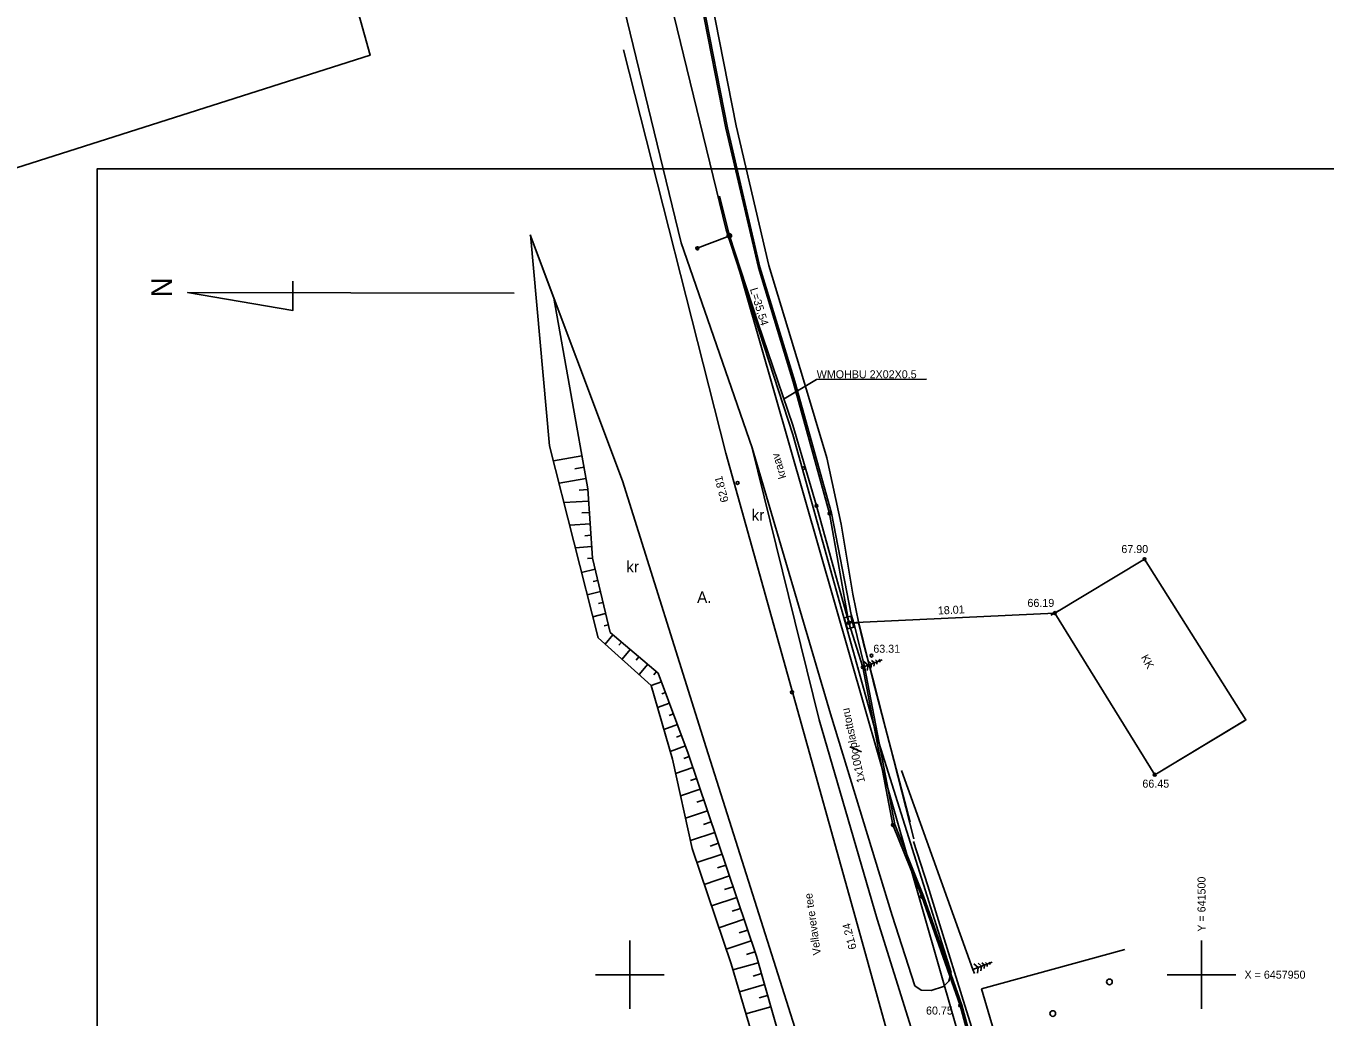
# Model space of a CAD drawing. Extents: x 640470 to 641717, y 6457253 to 6458105.
# Drawn here: x 641397.2 to 641510.8, y 6457946.3 to 6458033 of the extents above; entities that cross this region are included whole.
import ezdxf

# ---------------------------------------------------------------- set-up
doc = ezdxf.new("R2010")
doc.units = 0
for name, color, linetype in [('Level 1', 7, 'Continuous'), ('Level 16', 7, 'Continuous'), ('Level 17', 7, 'Continuous'), ('Level 21', 7, 'Continuous'), ('Level 26', 7, 'Continuous'), ('Level 30', 7, 'Continuous'), ('Level 40', 7, 'Continuous'), ('Level 41', 7, 'Continuous'), ('Level 42', 7, 'Continuous'), ('Level 43', 7, 'Continuous'), ('Level 44', 7, 'Continuous'), ('Level 59', 7, 'Continuous'), ('Level 61', 7, 'Continuous'), ('Level 62', 7, 'Continuous'), ('Level 63', 7, 'Continuous')]:
    doc.layers.add(name, color=color, linetype=linetype)

msp = doc.modelspace()

# ---------------------------------------------------------------- linework, layer by layer
at = {"layer": 'Level 1'}
for points in [[(641495.02, 6457986.35), (641503.88, 6457972.28), (641495.91, 6457967.49), (641487.16, 6457981.63), (641495.02, 6457986.35)], [(641503.77, 6457972.21), (641495.91, 6457967.49)]]:
    msp.add_lwpolyline(points, dxfattribs=at)
at = {"layer": 'Level 16'}
for points in [[(641458.71, 6458014.62), (641457.86, 6458018.09)], [(641458.52, 6458014.55), (641455.91, 6458013.54)], [(641483.6, 6457927.85), (641458.71, 6458014.62)]]:
    msp.add_lwpolyline(points, dxfattribs=at)
for centre, radius in [((641458.71, 6458014.62), 0.2), ((641455.9116, 6458013.5388), 0.1361), ((641455.9116, 6458013.5388), 0.1207), ((641455.9116, 6458013.5388), 0.1039), ((641455.9116, 6458013.5388), 0.0901), ((641455.9116, 6458013.5388), 0.0749), ((641455.9116, 6458013.5388), 0.0613), ((641455.9116, 6458013.5388), 0.0497), ((641455.9116, 6458013.5388), 0.0348), ((641455.9116, 6458013.5388), 0.0235), ((641455.9116, 6458013.5388), 0.0132), ((641455.9116, 6458013.5388), 0.00782)]:
    msp.add_circle(centre, radius, dxfattribs=at)
at = {"layer": 'Level 17'}
for points in [[(641458.41, 6458024.06), (641456.22, 6458035.19)], [(641458.56, 6458024.09), (641456.37, 6458035.22)], [(641461.25, 6458011.85), (641458.41, 6458024.06)], [(641461.39, 6458011.89), (641458.56, 6458024.09)], [(641458.71, 6458014.62), (641458.71, 6458014.62)], [(641458.71, 6458014.62), (641461.2, 6458007.06), (641464.25, 6457998.06), (641466.33, 6457991.02), (641469.16, 6457980.79)], [(641464.29, 6458001.85), (641461.25, 6458011.85)], [(641464.43, 6458001.89), (641461.39, 6458011.89)], [(641467.48, 6457990.34), (641464.29, 6458001.85)], [(641467.63, 6457990.37), (641464.43, 6458001.89)], [(641469.16, 6457980.79), (641467.48, 6457990.34)], [(641469.37, 6457981.5), (641467.63, 6457990.37)], [(641469.59, 6457980.76), (641469.37, 6457981.5)], [(641470.38, 6457976.91), (641469.16, 6457980.79)], [(641470.53, 6457976.95), (641469.56, 6457980.88)], [(641473.02, 6457963.1), (641470.38, 6457976.91)], [(641473.17, 6457963.14), (641470.53, 6457976.95)], [(641475.54, 6457956.83), (641473.02, 6457963.1)], [(641475.68, 6457956.88), (641473.17, 6457963.14)], [(641478.9, 6457947.3), (641475.54, 6457956.83)], [(641479.04, 6457947.34), (641475.68, 6457956.88)], [(641482.68, 6457933.79), (641479.04, 6457947.34)], [(641482.53, 6457933.75), (641478.9, 6457947.3)]]:
    msp.add_lwpolyline(points, dxfattribs=at)
at = {"layer": 'Level 21'}
for points in [[(641459.31, 6458024.25), (641457.12, 6458035.38)], [(641462.16, 6458012.03), (641459.31, 6458024.25)], [(641465.2, 6458002.03), (641462.16, 6458012.03)], [(641467.23, 6457995.22), (641465.2, 6458002.03)], [(641468.48, 6457989.42), (641467.23, 6457995.22)], [(641469.5, 6457983.27), (641468.48, 6457989.42)], [(641470.02, 6457980.73), (641469.5, 6457983.27)], [(641470.41, 6457979.1), (641470.01, 6457980.78)], [(641471.36, 6457975.48), (641470.41, 6457979.1)], [(641474.84, 6457961.89), (641471.36, 6457975.48)], [(641476.06, 6457957.78), (641474.82, 6457961.65)], [(641477.11, 6457954.36), (641476.06, 6457957.78)], [(641479.3, 6457947.31), (641477.11, 6457954.36)], [(641480.79, 6457942.56), (641479.3, 6457947.31)]]:
    msp.add_lwpolyline(points, dxfattribs=at)
at = {"layer": 'Level 26'}
msp.add_lwpolyline([(641469.33, 6457981.37), (641469.6, 6457980.41), (641469.03, 6457980.25), (641468.76, 6457981.21)], close=True, dxfattribs=at)
for points in [[(641469.42, 6457980.77), (641470.03, 6457980.79), (641471.3, 6457975.66)], [(641471.3, 6457975.66), (641474.51, 6457963.35)]]:
    msp.add_lwpolyline(points, dxfattribs=at)
for centre in [(641469.1262, 6457981.0026), (641469.2338, 6457980.6174)]:
    msp.add_circle(centre, 0.03, dxfattribs=at)
at = {"layer": 'Level 30'}
for points in [[(641449.46, 6458030.91), (641458.41, 6457995.63), (641469.88, 6457954.45), (641475.37, 6457934.69), (641487.23, 6457891.64), (641492.92, 6457871.94), (641503.36, 6457834.7), (641509.27, 6457812.05), (641511.99, 6457799.08), (641519.41, 6457762.34), (641522.04, 6457747.09)], [(641571.26, 6457550.12), (641562.86, 6457564.52), (641553.74, 6457581.01), (641546.63, 6457596.9), (641541.01, 6457612.79), (641535.45, 6457630.76), (641531.65, 6457647.26), (641528.49, 6457663.74), (641525.3, 6457682.08), (641520.35, 6457716.22), (641517.65, 6457734.11), (641511.35, 6457773.17), (641504.96, 6457804.36), (641497.37, 6457833.29), (641487.3, 6457869.99), (641475.16, 6457911.81), (641468.32, 6457933.12), (641456.69, 6457969.87), (641449.37, 6457993.21), (641441.28, 6458014.73)], [(641513.49, 6457852.49), (641507.31, 6457843.33), (641506.38, 6457842.7), (641506.38, 6457842.7), (641504.09, 6457841.8), (641503.24, 6457841.82), (641502.55, 6457842.54), (641500.05, 6457852.54), (641495.04, 6457872.36), (641489.39, 6457892.26), (641477.74, 6457935.39), (641471.63, 6457954.85), (641466.56, 6457972.29), (641460.67, 6457996.16)]]:
    msp.add_lwpolyline(points, dxfattribs=at)
at = {"layer": 'Level 40'}
msp.add_lwpolyline([(641184.4, 6457494.56), (641157.5, 6457555.14), (641113.04, 6457654.07), (641345.72, 6457712.34), (641363.7, 6457716.53), (641439.52, 6457734.42), (641464.25, 6457781.15), (641493.46, 6457821.79), (641468.45, 6457913.19), (641462.78, 6457910.93), (641429.33, 6457890.04), (641329.85, 6457834.24), (641291.34, 6457901.04), (641355.96, 6457921.05), (641331.23, 6457942.37), (641295.62, 6457988.47), (641427.31, 6458030.43), (641412.9, 6458082.12), (641328.41, 6458104.62), (641335.41, 6458081.97), (641229.5, 6458001.12), (641194.46, 6458098.35), (641044.29, 6458066.83)], dxfattribs=at)
at = {"layer": 'Level 41'}
for points in [[(641441.32, 6458014.72), (641442.99, 6457996.26)], [(641442.99, 6457996.26), (641447.24, 6457979.46)], [(641447.24, 6457979.46), (641451.88, 6457975.3)], [(641451.88, 6457975.3), (641453.74, 6457968.84)], [(641453.74, 6457968.84), (641455.46, 6457961.05)], [(641455.46, 6457961.05), (641458.87, 6457950.94)], [(641493.29, 6457952.21), (641480.77, 6457948.77)], [(641493.29, 6457952.21), (641480.77, 6457948.77)], [(641458.87, 6457950.94), (641461.5, 6457942.08)], [(641480.77, 6457948.77), (641483.99, 6457937.77)], [(641480.77, 6457948.77), (641483.99, 6457937.77)]]:
    msp.add_lwpolyline(points, dxfattribs=at)
for centre in [(641491.95, 6457949.37), (641491.95, 6457949.37), (641486.99, 6457946.6), (641486.99, 6457946.6)]:
    msp.add_circle(centre, 0.25, dxfattribs=at)
at = {"layer": 'Level 42'}
for points in [[(641443.37, 6458009.19), (641441.28, 6458014.73)], [(641443.37, 6458009.19), (641441.28, 6458014.73)], [(641446.33, 6457992.51), (641443.37, 6458009.19)], [(641446.33, 6457992.51), (641443.37, 6458009.19)], [(641445.82, 6457995.38), (641443.32, 6457994.94)], [(641445.82, 6457995.38), (641443.32, 6457994.94)], [(641446, 6457994.4), (641445.19, 6457994.25)], [(641446, 6457994.4), (641445.19, 6457994.25)], [(641446.17, 6457993.41), (641443.82, 6457993)], [(641446.17, 6457993.41), (641443.82, 6457993)], [(641446.34, 6457992.43), (641445.59, 6457992.37)], [(641446.34, 6457992.43), (641445.59, 6457992.37)], [(641446.74, 6457986.42), (641446.33, 6457992.51)], [(641446.74, 6457986.42), (641446.33, 6457992.51)], [(641446.4, 6457991.43), (641444.25, 6457991.29)], [(641446.4, 6457991.43), (641444.25, 6457991.29)], [(641446.54, 6457989.43), (641444.75, 6457989.31)], [(641446.54, 6457989.43), (641444.75, 6457989.31)], [(641446.47, 6457990.43), (641445.81, 6457990.39)], [(641446.47, 6457990.43), (641445.81, 6457990.39)], [(641446.6, 6457988.44), (641446.07, 6457988.4)], [(641446.6, 6457988.44), (641446.07, 6457988.4)], [(641446.67, 6457987.44), (641445.25, 6457987.35)], [(641446.67, 6457987.44), (641445.25, 6457987.35)], [(641446.74, 6457986.44), (641446.3, 6457986.41)], [(641446.74, 6457986.44), (641446.3, 6457986.41)], [(641448.28, 6457979.93), (641446.74, 6457986.42)], [(641448.28, 6457979.93), (641446.74, 6457986.42)], [(641446.97, 6457985.47), (641445.79, 6457985.19)], [(641446.97, 6457985.47), (641445.79, 6457985.19)], [(641447.2, 6457984.49), (641446.81, 6457984.4)], [(641447.2, 6457984.49), (641446.81, 6457984.4)], [(641447.43, 6457983.52), (641446.28, 6457983.24)], [(641447.43, 6457983.52), (641446.28, 6457983.24)], [(641447.66, 6457982.55), (641447.28, 6457982.46)], [(641447.66, 6457982.55), (641447.28, 6457982.46)], [(641447.89, 6457981.58), (641446.77, 6457981.31)], [(641447.89, 6457981.58), (641446.77, 6457981.31)], [(641448.12, 6457980.6), (641447.76, 6457980.52)], [(641448.12, 6457980.6), (641447.76, 6457980.52)], [(641448.52, 6457979.73), (641447.84, 6457978.92)], [(641448.52, 6457979.73), (641447.84, 6457978.92)], [(641452.49, 6457976.38), (641448.28, 6457979.93)], [(641452.49, 6457976.38), (641448.28, 6457979.93)], [(641449.28, 6457979.09), (641449.05, 6457978.81)], [(641449.28, 6457979.09), (641449.05, 6457978.81)], [(641450.05, 6457978.44), (641449.33, 6457977.59)], [(641450.05, 6457978.44), (641449.33, 6457977.59)], [(641450.81, 6457977.8), (641450.57, 6457977.51)], [(641450.81, 6457977.8), (641450.57, 6457977.51)], [(641451.57, 6457977.15), (641450.82, 6457976.25)], [(641451.57, 6457977.15), (641450.82, 6457976.25)], [(641452.34, 6457976.51), (641452.11, 6457976.24)], [(641452.34, 6457976.51), (641452.11, 6457976.24)], [(641455.12, 6457969.34), (641452.49, 6457976.38)], [(641455.12, 6457969.34), (641452.49, 6457976.38)], [(641452.77, 6457975.63), (641451.88, 6457975.29)], [(641452.77, 6457975.63), (641451.88, 6457975.29)], [(641453.12, 6457974.69), (641452.8, 6457974.57)], [(641453.12, 6457974.69), (641452.8, 6457974.57)], [(641453.47, 6457973.76), (641452.44, 6457973.37)], [(641453.47, 6457973.76), (641452.44, 6457973.37)], [(641453.82, 6457972.82), (641453.45, 6457972.68)], [(641453.82, 6457972.82), (641453.45, 6457972.68)], [(641454.17, 6457971.88), (641452.99, 6457971.44)], [(641454.17, 6457971.88), (641452.99, 6457971.44)], [(641454.52, 6457970.94), (641454.1, 6457970.79)], [(641454.52, 6457970.94), (641454.1, 6457970.79)], [(641454.87, 6457970.01), (641453.55, 6457969.51)], [(641454.87, 6457970.01), (641453.55, 6457969.51)], [(641455.21, 6457969.07), (641454.73, 6457968.91)], [(641455.21, 6457969.07), (641454.73, 6457968.91)], [(641461.08, 6457951.63), (641455.12, 6457969.34)], [(641461.08, 6457951.63), (641455.12, 6457969.34)], [(641455.53, 6457968.12), (641454.01, 6457967.61)], [(641455.53, 6457968.12), (641454.01, 6457967.61)], [(641455.85, 6457967.17), (641455.31, 6457966.99)], [(641455.85, 6457967.17), (641455.31, 6457966.99)], [(641456.17, 6457966.22), (641454.44, 6457965.65)], [(641456.17, 6457966.22), (641454.44, 6457965.65)], [(641456.49, 6457965.28), (641455.88, 6457965.08)], [(641456.49, 6457965.28), (641455.88, 6457965.08)], [(641456.81, 6457964.33), (641454.88, 6457963.68)], [(641456.81, 6457964.33), (641454.88, 6457963.68)], [(641457.13, 6457963.38), (641456.45, 6457963.15)], [(641457.13, 6457963.38), (641456.45, 6457963.15)], [(641457.44, 6457962.43), (641455.31, 6457961.73)], [(641457.44, 6457962.43), (641455.31, 6457961.73)], [(641457.76, 6457961.49), (641457.04, 6457961.24)], [(641457.76, 6457961.49), (641457.04, 6457961.24)], [(641458.08, 6457960.54), (641455.88, 6457959.8)], [(641458.08, 6457960.54), (641455.88, 6457959.8)], [(641458.4, 6457959.59), (641457.67, 6457959.34)], [(641458.4, 6457959.59), (641457.67, 6457959.34)], [(641458.72, 6457958.64), (641456.52, 6457957.9)], [(641458.72, 6457958.64), (641456.52, 6457957.9)], [(641459.04, 6457957.69), (641458.3, 6457957.45)], [(641459.04, 6457957.69), (641458.3, 6457957.45)], [(641459.36, 6457956.75), (641457.16, 6457956.01)], [(641459.36, 6457956.75), (641457.16, 6457956.01)], [(641459.68, 6457955.8), (641458.95, 6457955.56)], [(641459.68, 6457955.8), (641458.95, 6457955.56)], [(641460, 6457954.85), (641457.8, 6457954.11)], [(641460, 6457954.85), (641457.8, 6457954.11)], [(641460.31, 6457953.9), (641459.58, 6457953.65)], [(641460.31, 6457953.9), (641459.58, 6457953.65)], [(641460.63, 6457952.96), (641458.44, 6457952.22)], [(641460.63, 6457952.96), (641458.44, 6457952.22)], [(641460.95, 6457952.01), (641460.22, 6457951.76)], [(641460.95, 6457952.01), (641460.22, 6457951.76)], [(641461.24, 6457951.05), (641459.02, 6457950.42)], [(641461.24, 6457951.05), (641459.02, 6457950.42)], [(641466.41, 6457932.85), (641461.08, 6457951.63)], [(641466.41, 6457932.85), (641461.08, 6457951.63)], [(641461.52, 6457950.09), (641460.78, 6457949.88)], [(641461.52, 6457950.09), (641460.78, 6457949.88)], [(641461.79, 6457949.13), (641459.59, 6457948.5)], [(641461.79, 6457949.13), (641459.59, 6457948.5)], [(641462.06, 6457948.17), (641461.33, 6457947.96)], [(641462.06, 6457948.17), (641461.33, 6457947.96)], [(641462.34, 6457947.2), (641460.16, 6457946.58)], [(641462.34, 6457947.2), (641460.16, 6457946.58)]]:
    msp.add_lwpolyline(points, dxfattribs=at)
at = {"layer": 'Level 43'}
for points in [[(641452.14, 6458041.03), (641458.43, 6458015.15)], [(641452.14, 6458041.03), (641458.43, 6458015.15)], [(641448.21, 6458039.95), (641454.5, 6458014.03)], [(641448.21, 6458039.95), (641454.5, 6458014.03)], [(641458.43, 6458015.15), (641464.25, 6457997.24)], [(641458.43, 6458015.15), (641464.25, 6457997.24)], [(641454.5, 6458014.03), (641460.7, 6457996.08)], [(641454.5, 6458014.03), (641460.7, 6457996.08)], [(641464.25, 6457997.24), (641471.65, 6457970.77)], [(641464.25, 6457997.24), (641471.65, 6457970.77)], [(641460.7, 6457996.08), (641467.56, 6457972.81)], [(641460.7, 6457996.08), (641467.56, 6457972.81)], [(641467.56, 6457972.81), (641467.56, 6457972.81)], [(641467.56, 6457972.81), (641472.95, 6457955.19)], [(641467.56, 6457972.81), (641467.56, 6457972.81)], [(641467.56, 6457972.81), (641472.95, 6457955.19)], [(641471.65, 6457970.77), (641478.12, 6457950.2)], [(641471.65, 6457970.77), (641478.12, 6457950.2)], [(641472.95, 6457955.19), (641474.92, 6457949.01)], [(641472.95, 6457955.19), (641474.92, 6457949.01)], [(641477.89, 6457949.43), (641478.12, 6457950.2)], [(641477.89, 6457949.43), (641478.12, 6457950.2)], [(641474.92, 6457949.01), (641475.49, 6457948.65)], [(641474.92, 6457949.01), (641475.49, 6457948.65)], [(641475.49, 6457948.65), (641476.37, 6457948.61)], [(641475.49, 6457948.65), (641476.37, 6457948.61)], [(641476.37, 6457948.61), (641477.45, 6457948.96)], [(641476.37, 6457948.61), (641477.45, 6457948.96)], [(641477.45, 6457948.96), (641477.89, 6457949.43)], [(641477.45, 6457948.96), (641477.89, 6457949.43)]]:
    msp.add_lwpolyline(points, dxfattribs=at)
at = {"layer": 'Level 44'}
for p, q in [((641470.38, 6457976.91), (641472.06, 6457977.55)), ((641470.51, 6457976.57), (641470.38, 6457976.91)), ((641470.84, 6457977.08), (641470.46, 6457977.4)), ((641470.84, 6457977.08), (641470.77, 6457976.6)), ((641471.14, 6457977.2), (641470.84, 6457977.45)), ((641471.14, 6457977.2), (641471.08, 6457976.81)), ((641471.39, 6457977.29), (641471.15, 6457977.49)), ((641471.39, 6457977.29), (641471.35, 6457976.99)), ((641471.64, 6457977.39), (641471.48, 6457977.53)), ((641471.64, 6457977.39), (641471.62, 6457977.17)), ((641471.9, 6457977.48), (641471.79, 6457977.57)), ((641471.9, 6457977.48), (641471.87, 6457977.35)), ((641480.01, 6457950.45), (641481.69, 6457951.09)), ((641480.01, 6457950.45), (641481.69, 6457951.09)), ((641480.47, 6457950.62), (641480.09, 6457950.94)), ((641480.47, 6457950.62), (641480.09, 6457950.94)), ((641480.77, 6457950.74), (641480.47, 6457951)), ((641480.77, 6457950.74), (641480.47, 6457951)), ((641480.77, 6457950.74), (641480.71, 6457950.34)), ((641480.77, 6457950.74), (641480.71, 6457950.34)), ((641481.02, 6457950.83), (641480.78, 6457951.03)), ((641481.02, 6457950.83), (641480.78, 6457951.03)), ((641481.02, 6457950.83), (641480.98, 6457950.53)), ((641481.02, 6457950.83), (641480.98, 6457950.53)), ((641481.27, 6457950.93), (641481.11, 6457951.07)), ((641481.27, 6457950.93), (641481.11, 6457951.07)), ((641481.27, 6457950.93), (641481.25, 6457950.71)), ((641481.27, 6457950.93), (641481.25, 6457950.71)), ((641481.53, 6457951.02), (641481.42, 6457951.1)), ((641481.53, 6457951.02), (641481.42, 6457951.1)), ((641481.53, 6457951.02), (641481.5, 6457950.9)), ((641481.53, 6457951.02), (641481.5, 6457950.9)), ((641480.14, 6457950.11), (641480.01, 6457950.45)), ((641480.14, 6457950.11), (641480.01, 6457950.45)), ((641480.47, 6457950.62), (641480.4, 6457950.14)), ((641480.47, 6457950.62), (641480.4, 6457950.14))]:
    msp.add_line(p, q, dxfattribs=at)
msp.add_lwpolyline([(641480.01, 6457950.45), (641473.77, 6457967.85)], dxfattribs=at)
at = {"layer": 'Level 61'}
for p, q in [((641466.34, 6458002.06), (641463.49, 6458000.37)), ((641475.95, 6458002.08), (641466.34, 6458002.06)), ((641495.02, 6457986.35), (641487.16, 6457981.63)), ((641487.16, 6457981.63), (641469.17, 6457980.78)), ((641487.5, 6457981.82), (641486.82, 6457981.44)), ((641487.51, 6457981.63), (641487.51, 6457981.63)), ((641468.82, 6457980.78), (641468.82, 6457980.78)), ((641468.83, 6457980.59), (641469.51, 6457980.97)), ((641469.33, 6457980.76), (641469.33, 6457980.76)), ((641470.03, 6457976.91), (641470.03, 6457976.91))]:
    msp.add_line(p, q, dxfattribs=at)
msp.add_lwpolyline([(641403.44, 6457823), (641403.44, 6458020.5), (641546.94, 6458020.5), (641546.94, 6457823)], close=True, dxfattribs=at)
msp.add_lwpolyline([(641403.44, 6457823), (641403.44, 6458020.5), (641546.94, 6458020.5), (641546.94, 6457823)], close=True, dxfattribs=at)
for points in [[(641439.89, 6458009.61), (641411.33, 6458009.67), (641420.55, 6458008.1), (641420.55, 6458010.67)], [(641469.24, 6457969.92), (641470.26, 6457969.5)], [(641469.24, 6457969.92), (641470.26, 6457969.5)]]:
    msp.add_lwpolyline(points, dxfattribs=at)
at = {"layer": 'Level 62'}
for centre in [(641458.71, 6458014.62), (641465.19, 6457994.31), (641459.43, 6457993.01), (641466.33, 6457991.02), (641467.48, 6457990.34), (641467.48, 6457990.34), (641495.02, 6457986.35), (641495.02, 6457986.35), (641487.16, 6457981.63), (641487.16, 6457981.63), (641469.16, 6457980.79), (641471.14, 6457977.91), (641470.38, 6457976.91), (641470.38, 6457976.91), (641464.19, 6457974.7), (641495.91, 6457967.49), (641495.91, 6457967.49), (641473.02, 6457963.1), (641473.02, 6457963.1), (641475.54, 6457956.83), (641475.54, 6457956.83), (641478.9, 6457947.3), (641478.9, 6457947.3)]:
    msp.add_circle(centre, 0.125, dxfattribs=at)
at = {"layer": 'Level 63'}
for points in [[(641450, 6457950), (641450, 6457953)], [(641500, 6457950), (641500, 6457953)], [(641450, 6457950), (641447, 6457950)], [(641450, 6457950), (641453, 6457950)], [(641450, 6457950), (641450, 6457947)], [(641500, 6457950), (641497, 6457950)], [(641500, 6457950), (641503, 6457950)], [(641500, 6457950), (641500, 6457947)]]:
    msp.add_lwpolyline(points, dxfattribs=at)

# ---------------------------------------------------------------- texts
at = {"layer": 'Level 1'}
msp.add_text('KK', height=0.70002, rotation=298.432931, dxfattribs=at).set_placement((641494.68, 6457977.77))
msp.add_text('KK', height=0.70002, rotation=298.432931, dxfattribs=at).set_placement((641494.68, 6457977.77))
at = {"layer": 'Level 30'}
for s, p in [('kr', (641460.66, 6457989.7)), ('kr', (641449.7, 6457985.18)), ('A.', (641455.89, 6457982.52))]:
    msp.add_text(s, height=1.00002, dxfattribs=at).set_placement(p)
at = {"layer": 'Level 59'}
for s, p in [('62.81', (641458.66, 6457991.42)), ('61.24', (641469.85, 6457952.3))]:
    msp.add_text(s, height=0.69996, rotation=104.719828, dxfattribs=at).set_placement(p)
for s, p in [('67.90', (641492.99, 6457986.88)), ('66.19', (641484.78, 6457982.17)), ('63.31', (641471.3, 6457978.16)), ('63.31', (641471.3, 6457978.16)), ('66.45', (641494.83, 6457966.36)), ('60.75', (641475.91, 6457946.51))]:
    msp.add_text(s, height=0.70002, dxfattribs=at).set_placement(p)
at = {"layer": 'Level 61'}
for s, height, rotation, p in [('N', 1.8, 90, (641409.96, 6458009.25)), ('L=35,54', 0.70002, 286.837472, (641460.5, 6458009.97)), ('kraav', 0.70002, 107.036181, (641463.7, 6457993.5)), ('18.01', 0.70002, 2.705125, (641476.96, 6457981.5)), ('1x100oplasttoru', 0.70002, 102.058103, (641470.58, 6457966.87)), ('1x100oplasttoru', 0.70002, 102.058103, (641470.58, 6457966.87)), (' Y = 641500', 0.70002, 90, (641500.35, 6457953.5))]:
    msp.add_text(s, height=height, rotation=rotation, dxfattribs=at).set_placement(p)
for s, p in [('WMOHBU 2X02X0.5', (641466.35, 6458002.17)), (' X = 6457950', (641503.5, 6457949.65))]:
    msp.add_text(s, height=0.70002, dxfattribs=at).set_placement(p)
at = {"layer": 'Level 62'}
msp.add_text('Vellavere tee', height=0.70002, rotation=98.2082, dxfattribs=at).set_placement((641466.73, 6457951.77))

doc.saveas('drawing.dxf')
